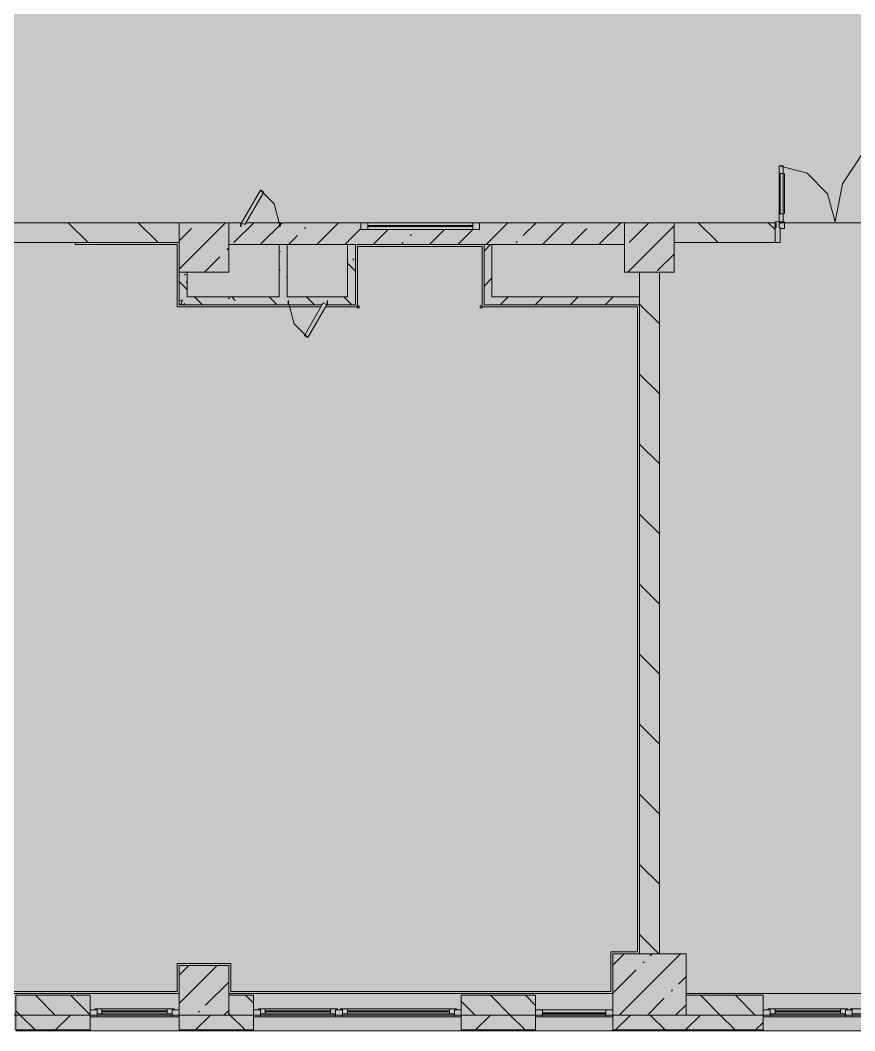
# Model space of a CAD drawing. Header units: millimetres. Extents: x -3817 to 677485, y -22715 to 103890.
# Drawn here: x 24347.3 to 24413.6, y -19605.9 to -19525.6 of the extents above; entities that cross this region are included whole.
import ezdxf

# ---------------------------------------------------------------- set-up
doc = ezdxf.new("R2010")
doc.units = ezdxf.units.MM
doc.layers.add('PDF _Геометрия', color=7, linetype='Continuous', true_color=0x1d1d1d)
doc.layers.add('PDF _Сплошная заливка', color=7, linetype='Continuous', true_color=0xffffff)

msp = doc.modelspace()

# ---------------------------------------------------------------- hatches: boundary and pattern name
at = {"layer": 'PDF _Сплошная заливка', "true_color": 0xd9d9d9, "transparency": 33554559}
for points in [[(24545.772, -19605.855), (24548.4, -19605.855), (24548.4, -19577.982), (24617.059, -19577.982), (24617.059, -19388.539), (24281.166, -19388.539), (24281.166, -19415.783), (24252.821, -19415.783), (24252.821, -19605.855), (24516.41, -19605.855)], [(24384.784, -19543.403), (24395.335, -19543.403), (24395.335, -19541.67), (24383.8, -19541.67), (24383.8, -19542.222), (24374.352, -19542.222), (24374.352, -19541.67), (24365.227, -19541.67), (24365.136, -19541.828), (24364.785, -19541.67), (24363.84, -19541.67), (24363.84, -19543.403), (24384.282, -19543.403)], [(24396.522, -19599.779), (24398.096, -19599.779), (24398.096, -19545.607), (24396.522, -19545.607), (24396.522, -19592.304)], [(24373.918, -19548.206), (24373.918, -19547.576), (24359.903, -19547.576), (24359.903, -19548.206), (24371.317, -19548.126), (24371.362, -19548.048), (24371.714, -19548.206)], [(24400.217, -19604.66), (24400.217, -19599.779), (24394.39, -19599.779), (24394.39, -19604.66), (24398.963, -19604.66)]]:
    msp.add_hatch(color=254, dxfattribs=at).paths.add_polyline_path(points)
h = msp.add_hatch(color=254, dxfattribs=at)
h.paths.add_polyline_path([(24328.408, -19543.245), (24333.132, -19543.245), (24333.132, -19541.67), (24328.408, -19541.67)], flags=0)
h.paths.add_polyline_path([(24354.92, -19543.245), (24359.903, -19543.245), (24359.903, -19541.67), (24346.085, -19541.67), (24346.085, -19543.245)], flags=0)
h = msp.add_hatch(color=254, dxfattribs=at)
h.paths.add_polyline_path([(24399.272, -19543.245), (24407.303, -19543.245), (24407.303, -19541.67), (24399.272, -19541.67)], flags=0)
h.paths.add_polyline_path([(24428.325, -19543.245), (24430.767, -19543.245), (24430.767, -19541.67), (24420.255, -19541.67), (24420.255, -19543.245)], flags=0)
h = msp.add_hatch(color=254, dxfattribs=at)
h.paths.add_polyline_path([(24465.027, -19604.66), (24466.199, -19604.66), (24466.199, -19603.086), (24464.23, -19603.086), (24464.23, -19604.66)], flags=0)
h.paths.add_polyline_path([(24400.217, -19604.66), (24406.358, -19604.66), (24406.358, -19603.086), (24400.217, -19603.086), (24400.217, -19604.124)], flags=0)
h.paths.add_polyline_path([(24382.343, -19604.66), (24388.249, -19604.66), (24388.249, -19603.086), (24382.343, -19603.086)], flags=0)
h.paths.add_polyline_path([(24457.144, -19604.66), (24457.144, -19603.086), (24452.813, -19603.086), (24452.813, -19604.66)], flags=0)
h.paths.add_polyline_path([(24434.704, -19604.66), (24436.278, -19604.66), (24436.278, -19603.086), (24434.704, -19603.086), (24434.704, -19603.535)], flags=0)
h.paths.add_polyline_path([(24292.976, -19604.66), (24300.063, -19604.66), (24300.063, -19603.086), (24292.976, -19603.086), (24292.976, -19604.653), (24289.04, -19604.653), (24289.04, -19603.086), (24287.071, -19603.086), (24287.071, -19604.66), (24289.04, -19604.66)], flags=0)
h.paths.add_polyline_path([(24363.84, -19604.66), (24365.808, -19604.66), (24365.808, -19603.086), (24363.84, -19603.086), (24363.84, -19603.611)], flags=0)
h.paths.add_polyline_path([(24328.408, -19604.66), (24330.377, -19604.66), (24330.377, -19603.086), (24328.408, -19603.086), (24328.408, -19603.828)], flags=0)
h.paths.add_polyline_path([(24352.817, -19604.66), (24352.817, -19603.086), (24346.912, -19603.086), (24346.912, -19604.66)], flags=0)
h.paths.add_polyline_path([(24279.985, -19604.66), (24279.985, -19603.086), (24275.103, -19603.086), (24275.103, -19604.66)], flags=0)
h.paths.add_polyline_path([(24254.238, -19604.66), (24254.631, -19604.66), (24254.631, -19603.086), (24254.238, -19603.086)], flags=0)
h = msp.add_hatch(color=254, dxfattribs=at)
h.paths.add_polyline_path([(24365.808, -19605.841), (24365.808, -19604.66), (24359.903, -19604.66), (24359.903, -19605.841), (24363.84, -19605.841)], flags=0)
h.paths.add_polyline_path([(24397.044, -19605.841), (24397.044, -19604.66), (24394.39, -19604.66), (24394.39, -19605.841)], flags=0)
h.paths.add_polyline_path([(24325.558, -19605.841), (24330.377, -19605.841), (24330.377, -19604.66), (24324.471, -19604.66), (24324.471, -19605.841)], flags=0)
h.paths.add_polyline_path([(24352.817, -19605.841), (24352.817, -19604.66), (24346.912, -19604.66), (24346.912, -19605.841)], flags=0)
h.paths.add_polyline_path([(24384.282, -19605.841), (24388.249, -19605.841), (24388.249, -19604.66), (24382.343, -19604.66), (24382.343, -19605.841)], flags=0)
h.paths.add_polyline_path([(24258.568, -19605.841), (24258.568, -19604.66), (24252.821, -19604.66), (24252.823, -19605.841), (24254.631, -19605.841)], flags=0)
h.paths.add_polyline_path([(24296.196, -19605.841), (24300.063, -19605.841), (24300.063, -19604.66), (24287.071, -19604.66), (24287.071, -19605.841)], flags=0)
h.paths.add_polyline_path([(24275.103, -19605.841), (24279.985, -19605.841), (24279.985, -19604.66), (24275.103, -19604.66)], flags=0)
h = msp.add_hatch(color=254, dxfattribs=at)
h.paths.add_polyline_path([(24501.729, -19605.841), (24507.536, -19605.841), (24507.536, -19604.66), (24479.19, -19604.66), (24479.19, -19605.841), (24487.048, -19605.841)], flags=0)
h.paths.add_polyline_path([(24547.219, -19605.841), (24547.219, -19604.66), (24514.622, -19604.66), (24514.622, -19605.841), (24545.772, -19605.841)], flags=0)
h.paths.add_polyline_path([(24465.027, -19605.841), (24472.104, -19605.841), (24472.104, -19604.66), (24464.23, -19604.66), (24464.23, -19605.841)], flags=0)
h.paths.add_polyline_path([(24452.813, -19605.841), (24457.144, -19605.841), (24457.144, -19604.66), (24452.813, -19604.66)], flags=0)
h.paths.add_polyline_path([(24436.278, -19605.841), (24436.278, -19604.66), (24430.767, -19604.66), (24430.767, -19605.841), (24434.704, -19605.841)], flags=0)
h.paths.add_polyline_path([(24406.358, -19605.841), (24406.358, -19604.66), (24397.044, -19604.66), (24397.044, -19605.841), (24400.217, -19605.841)], flags=0)

# ---------------------------------------------------------------- linework, layer by layer
at = {"layer": 'PDF _Геометрия', "color": 9, "lineweight": 9, "true_color": 0xb7b7b7}
for points in [[(24407.697, -19542.143), (24408.051, -19542.143), (24408.051, -19541.592), (24407.618, -19541.592), (24407.618, -19537.143), (24409.842, -19537.739), (24411.471, -19539.367), (24412.067, -19541.592), (24412.666, -19538.579), (24414.373, -19536.024), (24416.927, -19534.317), (24419.94, -19533.718), (24419.94, -19541.592), (24419.507, -19541.592), (24419.507, -19542.143), (24419.862, -19542.143)], [(24407.618, -19537.773), (24407.933, -19537.773)], [(24407.697, -19537.773), (24407.697, -19540.962)], [(24408.043, -19537.773), (24408.043, -19540.962)], [(24367.856, -19541.67), (24367.455, -19540.174), (24366.36, -19539.079)], [(24407.618, -19540.962), (24407.933, -19540.962)], [(24351.636, -19541.67), (24346.052, -19541.67), (24364.864, -19541.67)], [(24365.227, -19541.67), (24407.336, -19541.67)], [(24328.585, -19602.771), (24359.746, -19602.771), (24359.746, -19600.566), (24363.999, -19600.566), (24363.999, -19602.771), (24394.233, -19602.771), (24394.233, -19599.621), (24396.364, -19599.621), (24396.364, -19548.363), (24383.997, -19548.363), (24383.997, -19543.56), (24374.076, -19543.56), (24374.076, -19548.363), (24371.544, -19548.363), (24374.076, -19548.363), (24374.076, -19543.56), (24383.997, -19543.56), (24383.997, -19548.363), (24396.364, -19548.363), (24396.364, -19599.621), (24394.233, -19599.621), (24394.233, -19602.771), (24363.999, -19602.771), (24363.999, -19600.566), (24359.746, -19600.566), (24359.746, -19602.771), (24328.585, -19602.771)], [(24407.618, -19543.245), (24399.272, -19543.245), (24399.272, -19545.607), (24398.096, -19545.607), (24398.096, -19599.779), (24400.217, -19599.779), (24400.217, -19602.928)], [(24368.643, -19548.206), (24369.044, -19549.702), (24370.139, -19550.797)]]:
    msp.add_lwpolyline(points, dxfattribs=at)
for points in [[(24407.933, -19541.592), (24407.618, -19541.592), (24407.618, -19537.143), (24407.933, -19537.143), (24407.933, -19541.592), (24407.933, -19537.143), (24407.618, -19537.143), (24407.618, -19541.592)], [(24366.36, -19539.079), (24364.864, -19541.67), (24365.136, -19541.828), (24366.632, -19539.237)], [(24364.824, -19541.985), (24364.824, -19541.67), (24364.785, -19541.67), (24364.785, -19541.985)], [(24367.895, -19541.985), (24367.934, -19541.985), (24367.934, -19541.67), (24367.895, -19541.67)], [(24407.618, -19542.064), (24407.618, -19541.749)], [(24419.894, -19541.67), (24407.664, -19541.67)], [(24351.636, -19543.245), (24351.636, -19543.403), (24359.746, -19543.403), (24359.746, -19548.363), (24371.181, -19548.363), (24359.746, -19548.363), (24359.746, -19543.403), (24351.636, -19543.403)], [(24368.604, -19547.891), (24368.564, -19547.891), (24368.564, -19548.206), (24368.604, -19548.206)], [(24370.139, -19550.797), (24371.635, -19548.206), (24371.362, -19548.048), (24369.866, -19550.639)], [(24371.674, -19547.891), (24371.674, -19548.206), (24371.714, -19548.206), (24371.714, -19547.891)]]:
    msp.add_lwpolyline(points, close=True, dxfattribs=at)
at = {"layer": 'PDF _Геометрия', "color": 8, "lineweight": 9, "true_color": 0x737373}
for points in [[(24346.085, -19543.245), (24359.903, -19543.245), (24359.903, -19541.67), (24346.085, -19541.67), (24346.085, -19543.245), (24333.132, -19543.245)], [(24352.658, -19543.245), (24351.084, -19541.67)], [(24358.226, -19543.245), (24356.651, -19541.67)], [(24359.903, -19545.365), (24363.598, -19541.67)], [(24364.785, -19541.67), (24363.84, -19541.67), (24363.84, -19543.403), (24364.785, -19543.403), (24367.934, -19543.403), (24373.289, -19543.403)], [(24364.255, -19543.258), (24365.843, -19541.67)], [(24384.784, -19543.403), (24395.335, -19543.403), (24395.335, -19541.67), (24367.934, -19541.67), (24365.227, -19541.67)], [(24366.355, -19543.403), (24368.088, -19541.67)], [(24370.845, -19543.403), (24372.578, -19541.67)], [(24383.8, -19541.67), (24374.352, -19541.67)], [(24383.249, -19541.907), (24374.903, -19541.907)], [(24383.249, -19541.985), (24374.903, -19541.985)], [(24384.315, -19543.403), (24386.047, -19541.67)], [(24387.266, -19542.697), (24388.292, -19541.67)], [(24388.805, -19543.403), (24390.537, -19541.67)], [(24393.295, -19543.403), (24395.027, -19541.67)], [(24395.581, -19545.607), (24399.272, -19541.916)], [(24395.684, -19543.258), (24397.272, -19541.67)], [(24402.766, -19543.245), (24401.192, -19541.67)], [(24407.303, -19542.214), (24406.759, -19541.67)], [(24359.903, -19543.12), (24360.887, -19542.136)], [(24368.6, -19543.403), (24369.306, -19542.697)], [(24369.867, -19542.136), (24369.96, -19542.043)], [(24373.09, -19543.403), (24374.352, -19542.141)], [(24374.352, -19542.222), (24383.8, -19542.222)], [(24375.335, -19543.403), (24376.516, -19542.222)], [(24378.286, -19542.697), (24378.379, -19542.604)], [(24379.825, -19543.403), (24381.006, -19542.222)], [(24382.07, -19543.403), (24383.251, -19542.222)], [(24391.05, -19543.403), (24392.317, -19542.136)], [(24359.903, -19543.245), (24359.903, -19547.576), (24359.903, -19548.206), (24368.564, -19548.206), (24371.271, -19548.206)], [(24398.096, -19599.779), (24398.096, -19545.607), (24396.522, -19545.607), (24396.522, -19547.576), (24384.784, -19547.576), (24384.784, -19543.403), (24384.154, -19543.403), (24373.918, -19543.403), (24373.289, -19543.403), (24373.289, -19547.576), (24371.714, -19547.576), (24368.564, -19547.576), (24368.486, -19547.576), (24368.486, -19543.403), (24367.856, -19543.403), (24367.856, -19547.576), (24360.533, -19547.576), (24360.533, -19545.607)], [(24371.714, -19548.206), (24373.918, -19548.206), (24373.918, -19547.576), (24373.918, -19543.403)], [(24377.58, -19543.403), (24377.725, -19543.258)], [(24384.154, -19543.924), (24384.675, -19543.403)], [(24384.154, -19543.403), (24384.154, -19548.206), (24384.784, -19548.206), (24396.522, -19548.206), (24396.522, -19599.779)], [(24386.705, -19543.258), (24386.798, -19543.165)], [(24361.906, -19545.607), (24363.132, -19544.381)], [(24363.693, -19543.82), (24363.787, -19543.726)], [(24397.929, -19545.503), (24399.272, -19544.161)], [(24384.154, -19546.707), (24384.784, -19546.077)], [(24385.44, -19548.206), (24386.07, -19547.576)], [(24388.224, -19548.206), (24388.853, -19547.576)], [(24391.007, -19548.206), (24391.637, -19547.576)], [(24393.791, -19548.206), (24394.421, -19547.576)], [(24396.522, -19548.206), (24396.522, -19547.576)], [(24398.096, -19549.71), (24396.522, -19548.136)], [(24398.096, -19555.278), (24396.522, -19553.703)], [(24398.096, -19560.845), (24396.522, -19559.271)], [(24398.096, -19566.413), (24396.522, -19564.838)], [(24398.096, -19571.981), (24396.522, -19570.406)], [(24398.096, -19577.548), (24396.522, -19575.973)], [(24398.096, -19583.116), (24396.522, -19581.541)], [(24398.096, -19588.683), (24396.522, -19587.109)], [(24398.096, -19594.251), (24396.522, -19592.676)], [(24398.057, -19599.779), (24396.522, -19598.244)], [(24394.39, -19600.677), (24395.289, -19599.779)], [(24394.897, -19604.66), (24399.779, -19599.779)], [(24397.368, -19599.944), (24397.534, -19599.779)], [(24396.807, -19600.506), (24396.9, -19600.412)], [(24359.903, -19603.734), (24362.914, -19600.723)], [(24359.903, -19601.489), (24360.669, -19600.723)], [(24394.39, -19602.922), (24396.246, -19601.067)], [(24362.01, -19603.873), (24363.84, -19602.043)], [(24399.613, -19602.189), (24400.217, -19601.586)], [(24399.052, -19602.75), (24399.145, -19602.657)], [(24400.217, -19602.928), (24430.767, -19602.928), (24430.609, -19602.928)], [(24350.046, -19604.66), (24348.472, -19603.086)], [(24352.817, -19604.647), (24351.255, -19603.086)], [(24359.903, -19603.086), (24359.903, -19604.66), (24365.808, -19604.66), (24365.808, -19603.086), (24363.84, -19603.086)], [(24365.808, -19603.72), (24365.174, -19603.086)], [(24383.452, -19604.66), (24382.343, -19603.552)], [(24387.417, -19605.841), (24386.236, -19604.66), (24384.661, -19603.086)], [(24388.249, -19603.89), (24387.445, -19603.086)], [(24394.39, -19603.086), (24394.39, -19604.66), (24397.044, -19604.66), (24406.358, -19604.66), (24406.358, -19603.086), (24400.217, -19603.086)], [(24397.142, -19604.66), (24398.491, -19603.312)], [(24399.387, -19604.66), (24400.217, -19603.831)], [(24404.119, -19605.841), (24402.938, -19604.66), (24401.364, -19603.086)], [(24405.722, -19604.66), (24404.147, -19603.086)], [(24359.903, -19604.66), (24352.817, -19604.66), (24352.817, -19605.855), (24352.817, -19604.66), (24346.912, -19604.66), (24346.912, -19605.855), (24346.912, -19604.66), (24330.377, -19604.66)], [(24348.444, -19605.841), (24347.263, -19604.66), (24346.912, -19604.309)], [(24350.074, -19605.841), (24351.255, -19604.66)], [(24353.368, -19604.251), (24352.817, -19604.251)], [(24365.808, -19604.66), (24359.903, -19604.66), (24359.903, -19605.855), (24359.903, -19604.66), (24352.817, -19604.66)], [(24353.211, -19604.172), (24359.509, -19604.172)], [(24353.762, -19604.172), (24353.762, -19604.566)], [(24353.762, -19604.33), (24358.958, -19604.33)], [(24358.958, -19604.408), (24353.762, -19604.408)], [(24358.958, -19604.172), (24358.958, -19604.566)], [(24359.903, -19604.251), (24359.352, -19604.251)], [(24361.209, -19605.841), (24362.391, -19604.66)], [(24361.448, -19604.434), (24361.542, -19604.341)], [(24363.467, -19604.66), (24363.84, -19604.288)], [(24365.146, -19605.841), (24363.965, -19604.66), (24363.84, -19604.535)], [(24366.36, -19604.251), (24365.808, -19604.251)], [(24388.249, -19604.66), (24382.343, -19604.66), (24382.343, -19605.855), (24382.343, -19604.66), (24365.808, -19604.66)], [(24365.808, -19605.855), (24365.808, -19604.66)], [(24365.808, -19604.66), (24365.808, -19605.855)], [(24382.343, -19604.66), (24365.808, -19604.66)], [(24366.202, -19604.172), (24372.501, -19604.172)], [(24366.753, -19604.172), (24366.753, -19604.566)], [(24366.753, -19604.33), (24371.95, -19604.33)], [(24371.95, -19604.408), (24366.753, -19604.408)], [(24371.95, -19604.172), (24371.95, -19604.566)], [(24372.895, -19604.251), (24372.344, -19604.251)], [(24372.737, -19604.172), (24381.95, -19604.172)], [(24373.289, -19604.172), (24373.289, -19604.566)], [(24373.289, -19604.33), (24381.398, -19604.33)], [(24381.398, -19604.408), (24373.289, -19604.408)], [(24381.398, -19604.172), (24381.398, -19604.566)], [(24382.343, -19604.251), (24381.792, -19604.251)], [(24383.48, -19605.841), (24384.661, -19604.66)], [(24394.39, -19604.251), (24388.249, -19604.251)], [(24394.39, -19604.66), (24394.39, -19605.855), (24394.39, -19604.66), (24388.249, -19604.66), (24388.249, -19605.855), (24388.249, -19604.66), (24394.39, -19604.66), (24397.044, -19604.66), (24406.358, -19604.66), (24406.358, -19605.855), (24406.358, -19604.66), (24430.767, -19604.66)], [(24388.8, -19604.487), (24393.839, -19604.487)], [(24388.8, -19604.566), (24393.839, -19604.566)], [(24394.615, -19605.841), (24395.796, -19604.66)], [(24398.552, -19605.841), (24397.371, -19604.66)], [(24400.182, -19605.841), (24401.364, -19604.66)], [(24406.909, -19604.251), (24406.358, -19604.251)], [(24452.813, -19604.66), (24436.278, -19604.66), (24436.278, -19605.855), (24436.278, -19604.66), (24430.767, -19604.66), (24430.767, -19605.855), (24430.767, -19604.66), (24406.358, -19604.66)], [(24406.752, -19604.172), (24413.051, -19604.172)], [(24407.303, -19604.172), (24407.303, -19604.566)], [(24407.303, -19604.33), (24412.5, -19604.33)], [(24412.5, -19604.408), (24407.303, -19604.408)], [(24412.5, -19604.172), (24412.5, -19604.566)], [(24413.445, -19604.251), (24412.893, -19604.251)], [(24413.287, -19604.172), (24430.373, -19604.172)], [(24352.817, -19604.802), (24359.903, -19604.802)], [(24365.808, -19604.802), (24382.343, -19604.802)], [(24388.249, -19604.802), (24394.39, -19604.802)], [(24405.75, -19605.841), (24406.358, -19605.233)], [(24406.358, -19604.802), (24430.767, -19604.802)], [(24346.912, -19605.841), (24352.817, -19605.841)], [(24359.903, -19605.841), (24365.808, -19605.841)], [(24382.343, -19605.841), (24388.249, -19605.841)], [(24394.39, -19605.841), (24397.044, -19605.841), (24406.358, -19605.841)]]:
    msp.add_lwpolyline(points, dxfattribs=at)
for points in [[(24363.84, -19541.67), (24359.903, -19541.67), (24359.903, -19545.607), (24363.84, -19545.607)], [(24374.903, -19541.67), (24374.903, -19542.222), (24374.352, -19542.222), (24374.352, -19541.67)], [(24383.8, -19541.67), (24383.8, -19542.222), (24383.249, -19542.222), (24383.249, -19541.67)], [(24399.272, -19541.67), (24395.335, -19541.67), (24395.335, -19545.607), (24399.272, -19545.607)], [(24399.272, -19543.245), (24407.303, -19543.245), (24407.303, -19541.67), (24399.272, -19541.67)], [(24407.618, -19541.749), (24407.697, -19541.749), (24407.697, -19541.615), (24407.303, -19541.615), (24407.303, -19541.749), (24407.382, -19541.749), (24407.382, -19542.064), (24407.303, -19542.064), (24407.303, -19543.245), (24407.697, -19543.245), (24407.697, -19542.064), (24407.618, -19542.064)], [(24374.214, -19548.292), (24374.06, -19548.292), (24374.06, -19548.45), (24374.214, -19548.45)], [(24384.009, -19548.288), (24383.855, -19548.288), (24383.855, -19548.446), (24384.009, -19548.446)], [(24400.217, -19599.779), (24394.39, -19599.779), (24394.39, -19604.66), (24400.217, -19604.66)], [(24363.84, -19600.723), (24359.903, -19600.723), (24359.903, -19604.66), (24363.84, -19604.66)], [(24328.408, -19602.928), (24359.903, -19602.928)], [(24363.84, -19602.928), (24394.39, -19602.928)], [(24352.817, -19604.66), (24352.817, -19603.086), (24346.912, -19603.086), (24346.912, -19604.66)], [(24388.249, -19604.66), (24388.249, -19603.086), (24382.343, -19603.086), (24382.343, -19604.66)], [(24352.817, -19604.802), (24352.817, -19604.251), (24353.368, -19604.251), (24353.368, -19604.802)], [(24359.509, -19604.172), (24353.211, -19604.172), (24353.211, -19604.251), (24353.368, -19604.251), (24353.368, -19604.566), (24359.352, -19604.566), (24359.352, -19604.251), (24359.509, -19604.251)], [(24359.352, -19604.802), (24359.352, -19604.251), (24359.903, -19604.251), (24359.903, -19604.802)], [(24365.808, -19604.802), (24365.808, -19604.251), (24366.36, -19604.251), (24366.36, -19604.802)], [(24372.501, -19604.172), (24366.202, -19604.172), (24366.202, -19604.251), (24366.36, -19604.251), (24366.36, -19604.566), (24372.344, -19604.566), (24372.344, -19604.251), (24372.501, -19604.251)], [(24372.344, -19604.802), (24372.344, -19604.251), (24372.895, -19604.251), (24372.895, -19604.802)], [(24381.95, -19604.172), (24372.737, -19604.172), (24372.737, -19604.251), (24372.895, -19604.251), (24372.895, -19604.566), (24381.792, -19604.566), (24381.792, -19604.251), (24381.95, -19604.251)], [(24381.792, -19604.802), (24381.792, -19604.251), (24382.343, -19604.251), (24382.343, -19604.802)], [(24388.249, -19604.802), (24388.249, -19604.251), (24388.8, -19604.251), (24388.8, -19604.802)], [(24393.839, -19604.802), (24393.839, -19604.251), (24394.39, -19604.251), (24394.39, -19604.802)], [(24406.358, -19604.802), (24406.358, -19604.251), (24406.909, -19604.251), (24406.909, -19604.802)], [(24413.051, -19604.172), (24406.752, -19604.172), (24406.752, -19604.251), (24406.909, -19604.251), (24406.909, -19604.566), (24412.893, -19604.566), (24412.893, -19604.251), (24413.051, -19604.251)], [(24412.893, -19604.802), (24412.893, -19604.251), (24413.445, -19604.251), (24413.445, -19604.802)], [(24430.373, -19604.172), (24413.287, -19604.172), (24413.287, -19604.251), (24413.445, -19604.251), (24413.445, -19604.566), (24430.216, -19604.566), (24430.216, -19604.251), (24430.373, -19604.251)]]:
    msp.add_lwpolyline(points, close=True, dxfattribs=at)
at = {"layer": 'PDF _Геометрия', "color": 253, "lineweight": 9, "true_color": 0xa3a3a3}
for points in [[(24367.856, -19543.979), (24367.969, -19543.965)], [(24373.918, -19545.515), (24373.289, -19544.886)], [(24373.709, -19544.55), (24373.806, -19544.639)], [(24360.338, -19545.843), (24360.442, -19545.763)], [(24367.931, -19545.468), (24367.856, -19545.392)], [(24368.486, -19546.022), (24368.426, -19545.963)], [(24360.533, -19546.981), (24359.903, -19546.351)], [(24360.533, -19546.444), (24360.45, -19546.436), (24360.533, -19546.337)], [(24367.856, -19546.498), (24367.88, -19546.495)], [(24361.758, -19548.206), (24361.128, -19547.576)], [(24364.368, -19547.844), (24364.1, -19547.576)], [(24367.698, -19548.206), (24367.068, -19547.576)], [(24370.669, -19548.206), (24370.039, -19547.576)], [(24373.637, -19548.206), (24373.007, -19547.576)], [(24359.903, -19547.905), (24360.178, -19547.799)], [(24359.903, -19548.133), (24360.011, -19548.206)], [(24360.042, -19548.206), (24360.178, -19547.8)], [(24360.252, -19548.173), (24360.357, -19548.093)], [(24363.788, -19547.725), (24363.893, -19547.645)]]:
    msp.add_lwpolyline(points, dxfattribs=at)
at = {"layer": 'PDF _Геометрия', "color": 7, "lineweight": 9}
for points in [[(24346.912, -19605.904), (24352.817, -19605.904), (24359.903, -19605.904), (24365.808, -19605.904), (24382.343, -19605.904), (24388.249, -19605.904), (24394.39, -19605.904), (24397.044, -19605.904), (24406.358, -19605.904), (24430.767, -19605.904), (24436.278, -19605.904), (24452.813, -19605.904), (24457.144, -19605.904), (24464.23, -19605.904), (24472.104, -19605.904), (24479.19, -19605.904), (24507.536, -19605.904), (24514.622, -19605.904), (24547.219, -19605.904), (24548.424, -19605.904), (24548.463, -19605.904), (24548.463, -19601.117), (24548.463, -19599.149), (24548.463, -19601.117)], [(24346.912, -19605.865), (24352.817, -19605.865)], [(24355.179, -19605.904), (24359.903, -19605.904), (24355.179, -19605.904)], [(24359.903, -19605.865), (24365.808, -19605.865)], [(24382.343, -19605.865), (24388.249, -19605.865)], [(24390.138, -19605.904), (24394.39, -19605.904), (24390.138, -19605.904)], [(24394.39, -19605.865), (24397.044, -19605.865), (24406.358, -19605.865)], [(24405.965, -19605.904), (24408.327, -19605.904), (24405.965, -19605.904)]]:
    msp.add_lwpolyline(points, dxfattribs=at)
for points in [[(24348.88, -19605.904), (24352.817, -19605.904)], [(24370.926, -19605.904), (24375.178, -19605.904)], [(24377.54, -19605.904), (24381.477, -19605.904)], [(24383.839, -19605.904), (24387.776, -19605.904)], [(24401.24, -19605.904), (24403.602, -19605.904)]]:
    msp.add_lwpolyline(points, close=True, dxfattribs=at)
at = {"layer": 'PDF _Сплошная заливка', "color": 254, "lineweight": 35, "true_color": 0xcdcdcd, "transparency": 33554559}
for points in [[(24407.933, -19541.592), (24407.933, -19537.143), (24407.618, -19541.592), (24407.618, -19537.143)], [(24365.136, -19541.828), (24366.632, -19539.237), (24364.864, -19541.67), (24366.36, -19539.079)], [(24370.139, -19550.797), (24371.635, -19548.206), (24369.866, -19550.639), (24371.362, -19548.048)]]:
    msp.add_solid(points, dxfattribs=at)
at = {"layer": 'PDF _Сплошная заливка', "color": 254, "lineweight": 35, "true_color": 0xd9d9d9, "transparency": 33554559}
for points in [[(24363.84, -19545.607), (24363.84, -19541.67), (24359.903, -19545.607), (24359.903, -19541.67)], [(24395.335, -19545.607), (24399.272, -19545.607), (24395.335, -19541.67), (24399.272, -19541.67)], [(24368.486, -19547.576), (24368.486, -19543.403), (24367.856, -19547.576), (24367.856, -19543.403)], [(24373.918, -19547.576), (24373.918, -19543.403), (24373.289, -19547.576), (24373.289, -19543.403)], [(24384.154, -19548.206), (24384.784, -19548.206), (24384.154, -19543.403), (24384.784, -19543.403)], [(24360.533, -19547.576), (24360.533, -19545.607), (24359.903, -19547.576), (24359.903, -19545.607)], [(24396.522, -19548.206), (24396.522, -19547.576), (24384.784, -19548.206), (24384.784, -19547.576)], [(24363.84, -19604.66), (24363.84, -19600.723), (24359.903, -19604.66), (24359.903, -19600.723)]]:
    msp.add_solid(points, dxfattribs=at)

doc.saveas('drawing.dxf')
